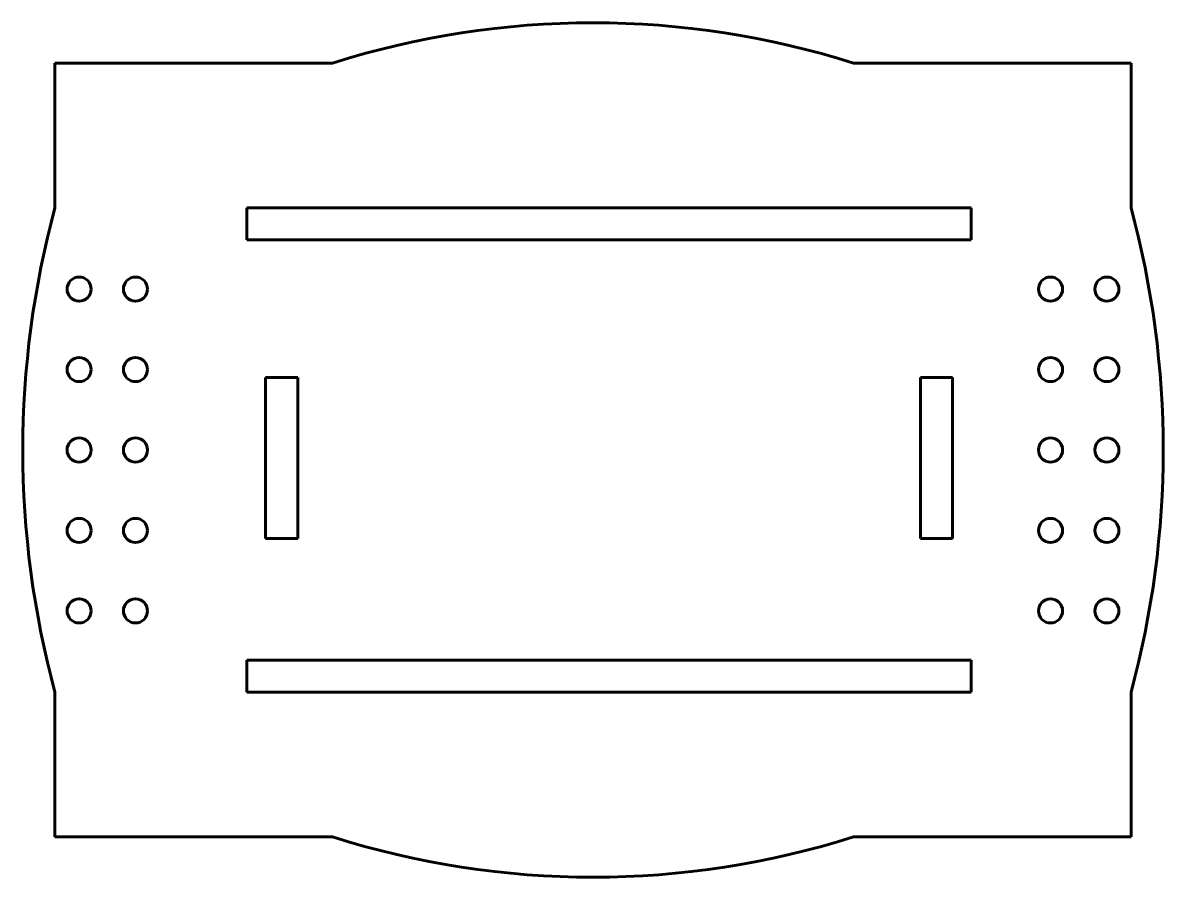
# Model space of a CAD drawing. Header units: millimetres. Extents: x -118 to 24, y -79 to 27.
import ezdxf

# ---------------------------------------------------------------- set-up
doc = ezdxf.new("R2010")
doc.units = ezdxf.units.MM
doc.linetypes.add('K5LT_BASIC', pattern=[0])

msp = doc.modelspace()

# ---------------------------------------------------------------- linework, layer by layer
at = {"color": 150, "linetype": 'K5LT_BASIC', "lineweight": 60, "true_color": 0x0080ff}
for p, q in [((-113.85, 22), (-113.85, 4)), ((-79.35, 22), (-113.85, 22)), ((19.85, 22), (-14.65, 22)), ((19.85, 4), (19.85, 22)), ((-90, 0), (-90, 4)), ((-90, 4), (0, 4)), ((0, 4), (0, 0)), ((0, 0), (-90, 0)), ((-87.675, -37.105), (-87.675, -17.105)), ((-83.675, -17.105), (-87.675, -17.105)), ((-83.675, -17.105), (-83.675, -37.105)), ((-6.325, -37.105), (-6.325, -17.105)), ((-6.325, -17.105), (-2.325, -17.105)), ((-2.325, -17.105), (-2.325, -37.105)), ((-87.675, -37.105), (-83.675, -37.105)), ((-2.325, -37.105), (-6.325, -37.105)), ((-90, -56.21), (-90, -52.21)), ((-90, -52.21), (0, -52.21)), ((0, -52.21), (0, -56.21)), ((-113.85, -56.21), (-113.85, -74.21)), ((0, -56.21), (-90, -56.21)), ((19.85, -74.21), (19.85, -56.21)), ((-113.85, -74.21), (-79.35, -74.21)), ((-14.65, -74.21), (19.85, -74.21))]:
    msp.add_line(p, q, dxfattribs=at)
for centre in [(-110.85, -6.105), (-103.85, -6.105), (9.85, -6.105), (16.85, -6.105), (-110.85, -16.105), (-103.85, -16.105), (9.85, -16.105), (16.85, -16.105), (-110.85, -26.105), (-103.85, -26.105), (9.85, -26.105), (16.85, -26.105), (-110.85, -36.105), (-103.85, -36.105), (9.85, -36.105), (16.85, -36.105), (-110.85, -46.105), (-103.85, -46.105), (9.85, -46.105), (16.85, -46.105)]:
    msp.add_circle(centre, 1.5, dxfattribs=at)
for centre, radius, start, end in [((-47, -80.15225), 107.15225, 72.42783, 107.57217), ((-2.56112, -26.105), 115.28888, 164.8630752, 195.1369248), ((-91.43888, -26.105), 115.28888, 344.8630752, 15.1369248), ((-47, 27.94225), 107.15225, 252.42783, 287.57217)]:
    msp.add_arc(centre, radius, start, end, dxfattribs=at)

doc.saveas('drawing.dxf')
